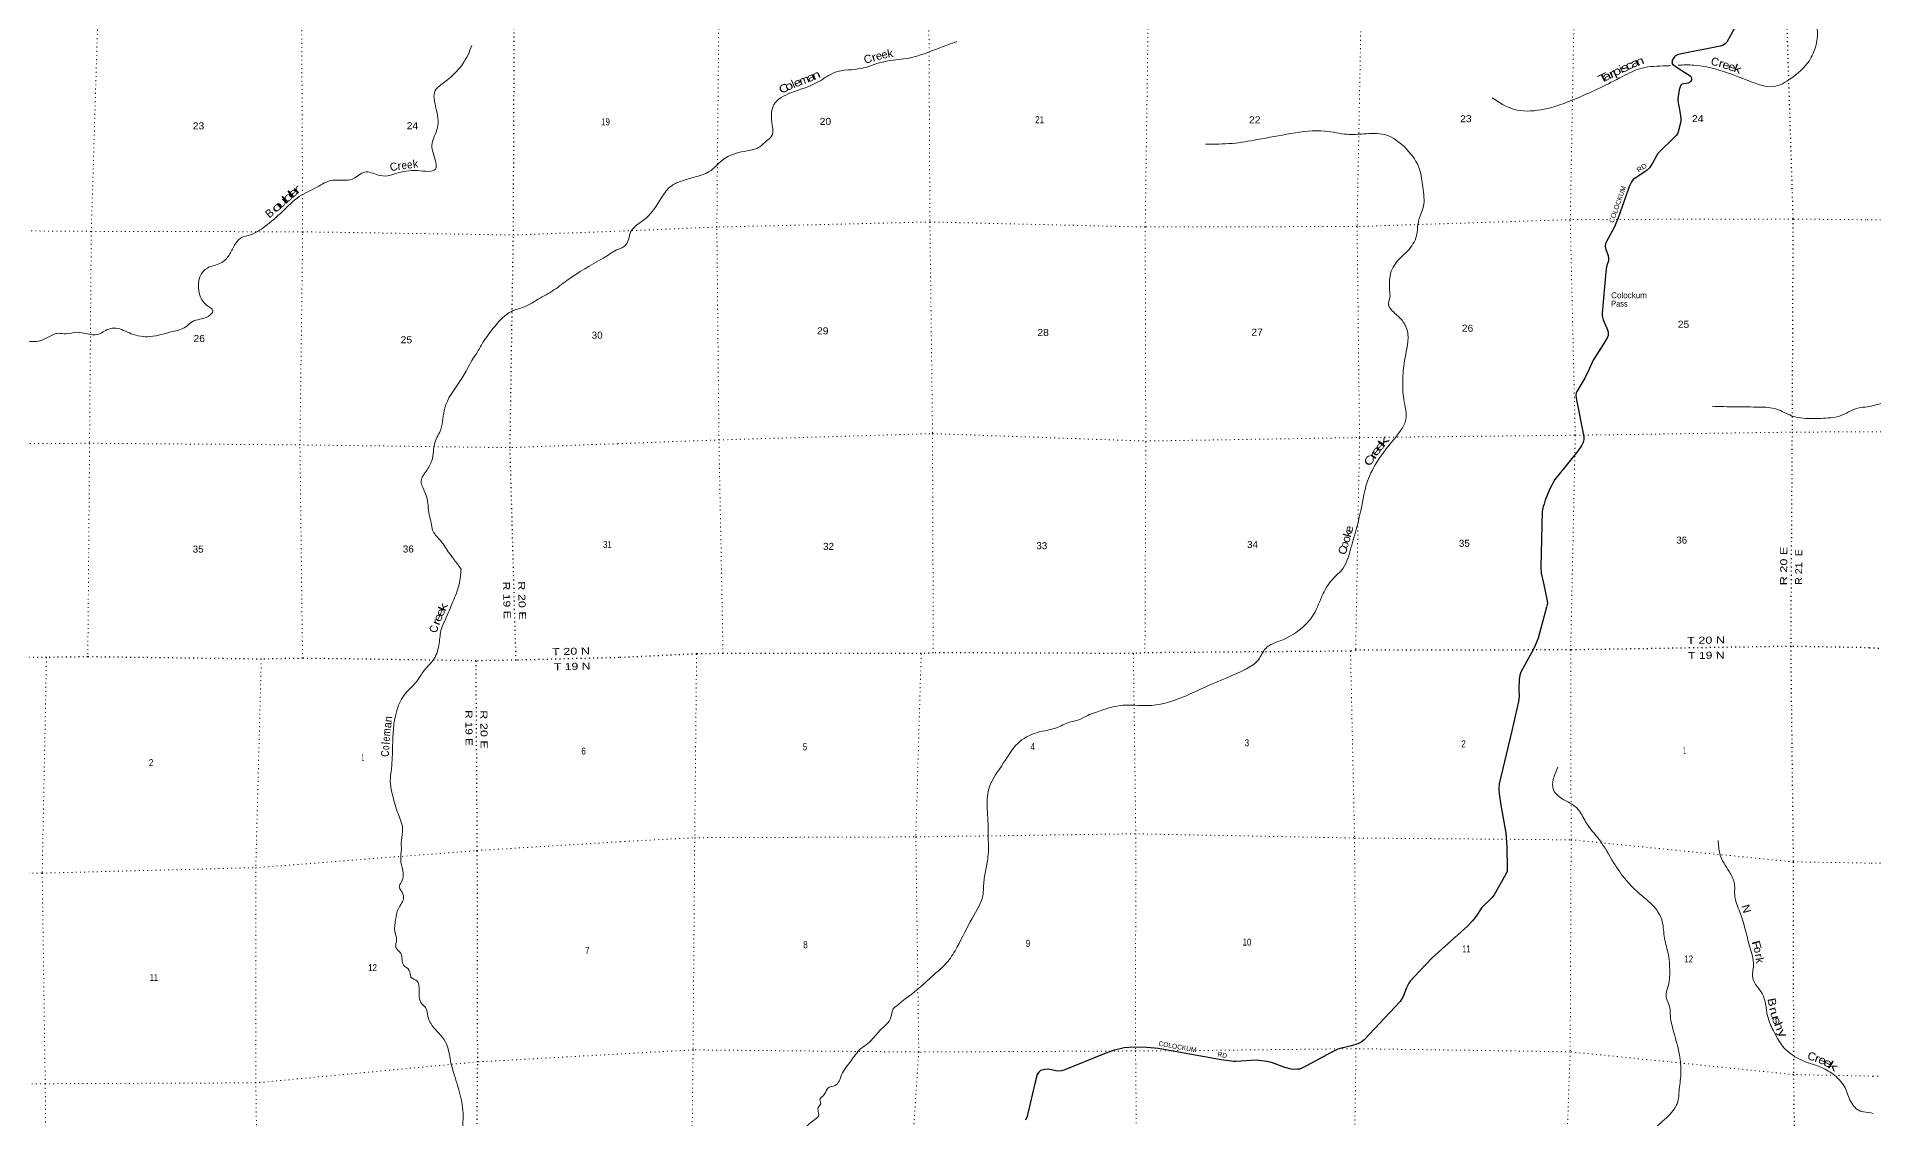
# Model space of a CAD drawing. Header units: feet. Extents: x -8 to 250644, y -192250 to 1368.
# Drawn here: x 141658 to 187549, y -129947 to -102914 of the extents above; entities that cross this region are included whole.
import ezdxf
from ezdxf.enums import TextEntityAlignment as Align

# ---------------------------------------------------------------- set-up
doc = ezdxf.new("R2010")
doc.units = ezdxf.units.FT
doc.header["$LTSCALE"] = 70
doc.linetypes.add('DOTTED', pattern=[1.5, 0.3, -1.2])
for name, color, linetype, lineweight in [('29', 7, 'Continuous', 25), ('39', 7, 'Continuous', 13), ('43', 7, 'Continuous', 40), ('6', 7, 'DOTTED', 25), ('7', 7, 'DOTTED', 13)]:
    doc.layers.add(name, color=color, linetype=linetype, lineweight=lineweight)
doc.layers.add('30', color=7, linetype='Continuous')
doc.layers.add('41', color=7, linetype='Continuous')

msp = doc.modelspace()

# ---------------------------------------------------------------- linework, layer by layer
at = {"layer": '29'}
for points in [[(184252.96, -102381.57), (183888.65, -103047.31), (183858.32, -103083.08), (183826.34, -103110.89), (183777.7, -103133.15), (183721.01, -103148.99), (182712.49, -103347.22), (182654.55, -103369.6), (182608.67, -103394.63), (182585.05, -103414.11), (182546.96, -103464.97), (182526.67, -103503.13), (182519.71, -103550.41), (182518.33, -103578.24), (182533.81, -103599.69), (182648.55, -103681.24), (182972.5, -103889.86), (183002.06, -103920.4), (183010.4, -103956.56), (183004.84, -103995.51), (182979.82, -104037.24), (182954.8, -104062.27), (182923.63, -104077.08), (182767.51, -104102.33), (182743.51, -104129.04), (182722.66, -104170.77), (182702.32, -104243.46), (182661.5, -104468.42), (182662.03, -104517.02), (182715.88, -104785.88), (182742.13, -104949.67), (182742.13, -105016.43), (182725.93, -105097.26), (182674.02, -105294.62), (182657.34, -105339.13), (182621.62, -105385.35), (182165.26, -105837.07), (182130.04, -105891.27), (182035.07, -106074.81), (181955.37, -106187.58), (181899.77, -106251.56), (181824.18, -106303.4), (181591.18, -106454.63), (181550.87, -106484.22), (181510.56, -106538.09), (181459.71, -106637.59), (181176.44, -107441.38)], [(184252.96, -102381.57), (183888.65, -103047.31), (183858.32, -103083.08), (183826.34, -103110.89), (183777.7, -103133.15), (183721.01, -103148.99), (182712.49, -103347.22), (182654.55, -103369.6), (182608.67, -103394.63), (182585.05, -103414.11), (182546.96, -103464.97), (182526.67, -103503.13), (182519.71, -103550.41), (182518.33, -103578.24), (182533.81, -103599.69), (182648.55, -103681.24), (182972.5, -103889.86), (183002.06, -103920.4), (183010.4, -103956.56), (183004.84, -103995.51), (182979.82, -104037.24), (182954.8, -104062.27), (182923.63, -104077.08), (182767.51, -104102.33), (182743.51, -104129.04), (182722.66, -104170.77), (182702.32, -104243.46), (182661.5, -104468.42), (182662.03, -104517.02), (182715.88, -104785.88), (182742.13, -104949.67), (182742.13, -105016.43), (182725.93, -105097.26), (182674.02, -105294.62), (182657.34, -105339.13), (182621.62, -105385.35), (182165.26, -105837.07), (182130.04, -105891.27), (182035.07, -106074.81), (181955.37, -106187.58), (181899.77, -106251.56), (181824.18, -106303.4), (181591.18, -106454.63), (181550.87, -106484.22), (181510.56, -106538.09), (181459.71, -106637.59), (181176.44, -107441.38)], [(181176.44, -107441.38), (181085.73, -107663.07), (180871.14, -108048.61), (180858.07, -108084.68), (180851.68, -108154.32), (180863.03, -108231.33), (180926.74, -108379.65), (180934.61, -108453.84), (180932.3, -108521.52), (180911.41, -108582.61), (180883.66, -108663.4), (180862.66, -108787.92), (180771.07, -109823.41), (180773.72, -109893.7), (180800.42, -109993.98), (180891.93, -110200.27), (180923.98, -110287.97), (180926.76, -110332.48), (180923.98, -110379.77), (180905.44, -110427.23), (180802.41, -110604.8), (180550.5, -110994.44), (180441.93, -111242.38), (180341.09, -111448.06), (180247.92, -111601.45), (180153.91, -111753.98), (180125.08, -111813.33), (180114.99, -111879.16), (180130.23, -111988.1), (180316.63, -112917.07), (180319.33, -112972.42), (180310.99, -113019.71), (180291.53, -113075.34), (180265.89, -113124.4), (180154.69, -113277.92), (179590.95, -113984.99), (179467.59, -114217.27), (179351.86, -114496.84), (179324.06, -114596.98), (179299.04, -114658.19), (179274.91, -114779.28), (179240.66, -116171.48), (179252.94, -116322.61), (179304.67, -116573.4), (179403.7, -117010.72), (179407.46, -117072.79), (179386.75, -117175.61), (179173.94, -117946.27), (179072.82, -118192.61)], [(181176.44, -107441.38), (181085.73, -107663.07), (180871.14, -108048.61), (180858.07, -108084.68), (180851.68, -108154.32), (180863.03, -108231.33), (180926.74, -108379.65), (180934.61, -108453.84), (180932.3, -108521.52), (180911.41, -108582.61), (180883.66, -108663.4), (180862.66, -108787.92), (180771.07, -109823.41), (180773.72, -109893.7), (180800.42, -109993.98), (180891.93, -110200.27), (180923.98, -110287.97), (180926.76, -110332.48), (180923.98, -110379.77), (180905.44, -110427.23), (180802.41, -110604.8), (180550.5, -110994.44), (180441.93, -111242.38), (180341.09, -111448.06), (180247.92, -111601.45), (180153.91, -111753.98), (180125.08, -111813.33), (180114.99, -111879.16), (180130.23, -111988.1), (180316.63, -112917.07), (180319.33, -112972.42), (180310.99, -113019.71), (180291.53, -113075.34), (180265.89, -113124.4), (180154.69, -113277.92), (179590.95, -113984.99), (179467.59, -114217.27), (179351.86, -114496.84), (179324.06, -114596.98), (179299.04, -114658.19), (179274.91, -114779.28), (179240.66, -116171.48), (179252.94, -116322.61), (179304.67, -116573.4), (179403.7, -117010.72), (179407.46, -117072.79), (179386.75, -117175.61), (179173.94, -117946.27), (179072.82, -118192.61)], [(179072.82, -118192.61), (178734.24, -118809.94), (178715.23, -118875.39), (178697.26, -118976.98), (178694.85, -119220.13), (178698.55, -119403.93), (178680.85, -119531.68), (178521.34, -120262.23), (178197.4, -121586.74), (178192.58, -121701.69), (178203.02, -121833.84), (178242.96, -122120.89), (178365.69, -122811.21), (178388.1, -123174.74), (178403.63, -123711.12), (178398.3, -123771.35), (178364.43, -123844.02), (178075.81, -124361.09), (178015.67, -124437.31), (177764.79, -124678.25), (177627.97, -124896.25), (177536.48, -125012.03), (177413.23, -125148.98), (176522.79, -125939.1), (176206.36, -126266.92), (175982.41, -126508.65), (175940.71, -126569.85), (175886.5, -126683.17), (175801.71, -126903.66), (175724.46, -127027.95), (174827.11, -127988.92), (174756.4, -128044.2), (174667.46, -128086.53), (174509.49, -128133.89), (174261.45, -128195.98), (174172.59, -128222.23), (174019.67, -128296.19), (173388.78, -128640.36), (173270.46, -128697.93), (173214.85, -128717.4), (173152.89, -128722.45), (173073.07, -128725.75), (173000.79, -128717.4), (172842.04, -128678.5), (172540.69, -128564.41), (172476.51, -128544.52), (172398.9, -128528.25), (172257.89, -128509.95), (172129.57, -128496.81)], [(179072.82, -118192.61), (178734.24, -118809.94), (178715.23, -118875.39), (178697.26, -118976.98), (178694.85, -119220.13), (178698.55, -119403.93), (178680.85, -119531.68), (178521.34, -120262.23), (178197.4, -121586.74), (178192.58, -121701.69), (178203.02, -121833.84), (178242.96, -122120.89), (178365.69, -122811.21), (178388.1, -123174.74), (178403.63, -123711.12), (178398.3, -123771.35), (178364.43, -123844.02), (178075.81, -124361.09), (178015.67, -124437.31), (177764.79, -124678.25), (177627.97, -124896.25), (177536.48, -125012.03), (177413.23, -125148.98), (176522.79, -125939.1), (176206.36, -126266.92), (175982.41, -126508.65), (175940.71, -126569.85), (175886.5, -126683.17), (175801.71, -126903.66), (175724.46, -127027.95), (174827.11, -127988.92), (174756.4, -128044.2), (174667.46, -128086.53), (174509.49, -128133.89), (174261.45, -128195.98), (174172.59, -128222.23), (174019.67, -128296.19), (173388.78, -128640.36), (173270.46, -128697.93), (173214.85, -128717.4), (173152.89, -128722.45), (173073.07, -128725.75), (173000.79, -128717.4), (172842.04, -128678.5), (172540.69, -128564.41), (172476.51, -128544.52), (172398.9, -128528.25), (172257.89, -128509.95), (172129.57, -128496.81)], [(172129.57, -128496.81), (171617.7, -128525.46), (171560.71, -128525.47), (171513.45, -128522.68), (171253.93, -128487.11), (170008.23, -128263.09), (169681.26, -128205.19), (169395.03, -128174.96), (169083.66, -128169.39), (168827.9, -128186.08), (168551.52, -128249.58), (168289.7, -128349.94), (167348.54, -128738.56), (167268.27, -128759.13), (167168.4, -128766), (166934.67, -128720.19), (166847.56, -128726.13), (166740.06, -128753.57), (166695.58, -128792.51), (166654.04, -128852.12), (166597.43, -129081.6), (166426, -129828.31), (166406.45, -129905.23), (166367.53, -129994.25)], [(172129.57, -128496.81), (171617.7, -128525.46), (171560.71, -128525.47), (171513.45, -128522.68), (171253.93, -128487.11), (170008.23, -128263.09), (169681.26, -128205.19), (169395.03, -128174.96), (169083.66, -128169.39), (168827.9, -128186.08), (168551.52, -128249.58), (168289.7, -128349.94), (167348.54, -128738.56), (167268.27, -128759.13), (167168.4, -128766), (166934.67, -128720.19), (166847.56, -128726.13), (166740.06, -128753.57), (166695.58, -128792.51), (166654.04, -128852.12), (166597.43, -129081.6), (166426, -129828.31), (166406.45, -129905.23), (166367.53, -129994.25)]]:
    msp.add_lwpolyline(points, dxfattribs=at)
at = {"layer": '39'}
for points in [[(182673.06, -103625.1), (183060.5, -103623.51), (183905.56, -103818.39), (184501.36, -104039.99), (185045.87, -104161.37), (185494.59, -103953.32), (185943.13, -103521.64), (186118.31, -103120.95), (186140.23, -102687.57), (185942.53, -102226.2), (185950.07, -101557.25), (186253, -101050.5), (186911.11, -100648.92), (187191.9, -100553.38), (187303.59, -100514.85)], [(139905.22, -110201.21), (140187.89, -110022.73), (140623.02, -110017.81), (140974.99, -110251.24), (141401.68, -110512.38), (141784.38, -110499.75), (142200.36, -110327.7), (142391.83, -110340.53), (142663.58, -110302.44), (143175.65, -110359.48), (143456.85, -110220.57), (143634.01, -110199.24), (144021.66, -110337.71), (144493.53, -110409.12), (145046.79, -110284.52), (145382.52, -110167.41), (145538.87, -110037.4), (145941, -109905.75), (146054.99, -109767.95), (145894.92, -109617.88), (145702.97, -109195.98), (145749.41, -108883.32), (145923.55, -108696.76), (146249.18, -108575.69), (146465.54, -108374.75), (146603.02, -108123.95), (146738.99, -107955.78), (146972.2, -107875.64), (147361.7, -107655.4), (147788.58, -107289.82), (148219.42, -106910.11), (148659.18, -106673.41), (149055.01, -106501.5), (149558.48, -106469.93), (149853.58, -106296.67), (150192.49, -106370.98), (150422.3, -106393.63), (150629.46, -106335.82), (151172.96, -106261.66), (151622, -106224.41), (151561.09, -105817.75), (151531.76, -105632.55), (151672.08, -105188.28), (151632.77, -104688.78), (151616.05, -104259.66), (151810.37, -104079.01), (152100.99, -103833.24), (152434.57, -103363.49), (152526.35, -103129.69)], [(164652.25, -103035.22), (164205.1, -103198.93), (163454.92, -103446.31), (162926.41, -103520.19), (162653.4, -103587.44), (162270.21, -103706.18), (161589.05, -103809.82), (161202.86, -104033.35), (160497.34, -104320.57), (160079.59, -104608.89), (160014.02, -104899.68), (160047.24, -105209.6), (160020.96, -105403.28), (159891.28, -105517.42), (159723.7, -105666.2), (159412.77, -105766.07), (159117.6, -105831.53), (158781.24, -106006.2), (158464.02, -106285.44), (158091.09, -106424.22), (157782.11, -106518.03), (157523.7, -106637.51), (157263.11, -106946.39), (156883.64, -107445.87), (156477.04, -107844.89), (156438.39, -108008.47), (156341.18, -108150.49), (156142.64, -108243.38)], [(218552.02, -102967.63), (218202.84, -103132), (217949.22, -103207.06), (217719.48, -103247.61), (217389.59, -103367.77), (217085.13, -103405.02), (216769.35, -103523.02), (216150.73, -103843.58), (215848.58, -103911.05), (215351.36, -104053), (214560.88, -104139.36), (214317.72, -104252.62), (213933.51, -104391.46), (213471.54, -104629.84), (212965.59, -104705.35), (212362.79, -104785.84), (211622.6, -105061.21), (210624.81, -105417.73), (210082.56, -105703.27), (209621.08, -105992.05), (209018.15, -106266.08), (208595.21, -106366.99), (208062.09, -106348.01), (207501.46, -106198.26), (207273.94, -106258.95), (206800.78, -106384.54), (206236.84, -106517.06), (205919.64, -106489.93), (205497.88, -106504.13), (205128.55, -106513.79), (204878.28, -106518.25), (204200.2, -106744.64), (203398.22, -107101.26), (202849.99, -107394.92), (202288.11, -107531.46), (201577.63, -107748.08), (201210.06, -107937.15), (200384.29, -108130.7), (200162.28, -108342.54), (199879.19, -108708.2), (199628.87, -108914.27), (199167.39, -109203.05), (198869.71, -109520.47), (198596.35, -109642.09), (198051.62, -109673.63), (197602.12, -109742.54), (197340.78, -109853.96), (196943.04, -110261.06), (196478.33, -110632.53), (196039.62, -110979.55), (195524.16, -111321.27), (194895.2, -111617.74), (194379.4, -111717.54), (194022.03, -111710.95), (193651.12, -111764.98), (193062.63, -111657.84), (192428.94, -111468.48), (192039.35, -111262.62), (191752.38, -111023.49), (191244.25, -110875.24), (190738.88, -110803.58), (190230.2, -110806.53), (189757.1, -111145.83), (189143.71, -111589.31), (188617.5, -111864.61), (188177.21, -112048.35), (187797.97, -112076.25), (187588.8, -112120.83), (187404.14, -112167.92)], [(178027.71, -104444.35), (178561.73, -104727.01), (179244.03, -104740.22), (180154.74, -104446.87), (181280.4, -103909.58), (181771.33, -103697.07), (182368.45, -103642.64), (182479.98, -103636.03)], [(175460.7, -109245.29), (175502.39, -108775.44), (175615.11, -108572.83), (175947.8, -108228.96), (176147.22, -107838.09), (176182.45, -107531.5), (176307.62, -107161.54), (176292.79, -106674.13), (176211.96, -106227.7), (175895.19, -105731.28), (175338.2, -105362.21), (174818.84, -105343.32), (174402.39, -105353.61), (173852.24, -105272.57), (172997.61, -105333.66), (172157.97, -105487.26), (171533.06, -105580.25), (170859.12, -105599.2)], [(156142.64, -108243.38), (155807.88, -108445.4), (154906.73, -109007.6), (154533.65, -109276.1), (154142.17, -109502.39), (153879.16, -109651.25), (153517.32, -109780.62), (153096.57, -110162.28), (152808.87, -110557.16), (152651.36, -110826.23), (152529.59, -111010.42), (152412.04, -111226.83), (152206.6, -111564.74), (151855.82, -112187.75), (151752.34, -112728.5), (151609.3, -113057.93), (151529.44, -113507.85), (151390.05, -113774.78), (151260.77, -114049.7), (151305.91, -114182.4), (151397.95, -114409.5), (151465.17, -114860.45), (151512.75, -115063.67), (151550.15, -115250.83), (151722.79, -115479.41), (151942.25, -115786.26), (152086.47, -115980.77), (152260.41, -116219.09)], [(175460.76, -109244.65), (175468.59, -109434.59), (175436.18, -109618.26), (175479.28, -109704.45), (175702.8, -109925.8), (175880.38, -110181.88), (175918.21, -110552.19), (175834.19, -111014.41), (175790.77, -111512.48), (175817.39, -111971.56), (175862.88, -112507.01), (175641.23, -112888.02), (175144.59, -113545.84), (174886.38, -114098.48), (174789.88, -114518.51), (174645.32, -115168.71), (174497.48, -115690.01), (174303.19, -116193.64), (174032.31, -116478.46), (173800.34, -116833.39), (173563.97, -117355.58), (173331.29, -117637.99), (172755.32, -118002.47), (172366.88, -118201.85), (172184.53, -118485.76), (171888.9, -118710.39), (171472.22, -118901.99), (170839.02, -119176.39), (170290.07, -119423.74), (169398.65, -119632.27), (168794.88, -119624.31), (168258.85, -119752.66), (167873.94, -119901.64), (167641.55, -120006.75), (167500.95, -120034.38), (167180.34, -120172.62), (166642.38, -120309.05), (166172.11, -120577.76), (165810.72, -121073.03), (165464.38, -121666.86), (165406.69, -122146.94), (165426.32, -122507.37), (165431.7, -122851.83), (165427.22, -123422.03), (165366.28, -123775.22), (165317.43, -124130.3), (165305.42, -124341.97), (165031.67, -124951.17), (164658.32, -125664.14), (164420.41, -126029.21), (164025.66, -126405.95), (163758.39, -126648.41), (163115.42, -127158.63), (163061.6, -127211.56), (163001.28, -127421.7), (162720.86, -127761.01), (162428.14, -128076.26), (162244.35, -128213.12), (162005.75, -128507.68), (161769.78, -128864.67), (161605.36, -129130.26), (161428.87, -129190.49), (161345.87, -129346.46), (161226.59, -129494.75), (161247.52, -129577.14), (161182.06, -129674.51), (161198, -129863.73), (161042.55, -130018.43), (160734.29, -130390.25), (160136.09, -131157.89), (159934.76, -131353.35), (159683.78, -131615.8), (159533.36, -131873.2), (159058.27, -132470.35), (158683.54, -132836.81), (158412.32, -132881.88), (158273.17, -133056.56), (158198.64, -133254.76), (158099.87, -133443.13), (157963.47, -133694.34), (157795.52, -134010.34), (157834.87, -134124.77), (157785.5, -134425.47), (157697.57, -135310.81), (157687.6, -135731.98), (157587.49, -136194.36), (157515.35, -136624.01), (157519.92, -136713.12), (157523.33, -136961.43)], [(187404.14, -112167.92), (187160.91, -112194.57), (186706.11, -112398.66), (186418.8, -112443.89), (185970.2, -112458.53), (185508.68, -112386.67), (185132.79, -112223.27), (184701.65, -112171.25), (184107.98, -112167.22), (183522.24, -112151.02)], [(152260.41, -116219.09), (152213.14, -116598.58), (152054.68, -117042.98), (151867.98, -117481.51), (151770.68, -117713.91), (151714.47, -118077.01), (151585.87, -118462.77), (151335.84, -118758.65), (151136.15, -119048.15), (150835.94, -119374.6), (150647.07, -119786.95), (150549.54, -120642.04), (150520.75, -121206.47), (150492.44, -121519.01), (150542.75, -121841.11), (150668.31, -122277.56), (150793.62, -122673.71), (150783.06, -122923.66), (150767.62, -123034.6), (150768.81, -123230.06), (150752.12, -123465.95), (150775.73, -124034.07), (150716.1, -124167.47), (150758.93, -124251.82), (150824.5, -124432.75), (150695.25, -124711.7), (150624.42, -124990.27), (150612.26, -125308.75), (150651.59, -125479.77), (150632.63, -125675.37), (150754.45, -125829.73), (150824.72, -126119.44), (150966.54, -126249.48), (151009.88, -126418.47), (151165.64, -126522.21), (151210.97, -126687.16), (151287.99, -127093.71), (151369.07, -127175.79), (151432.93, -127405.09), (151581.71, -127686.22), (151748.01, -127866.48), (151894.4, -128085.15), (151997.75, -128513.69), (152090.53, -128861.7), (152248.97, -129404.74), (152301, -129676.44), (152298.51, -130258.84), (152298.6, -130933.92), (152300.96, -131320.81), (152303.61, -131756.07), (152188.31, -132339.23), (152042.61, -132563.88), (152011.11, -132685), (152167.16, -132835.1), (152198.46, -133012.22), (152121.42, -133262.62), (152119.58, -133621.33), (152104.12, -134060.74), (152083.59, -134326.88), (152126.13, -134695.37), (152120.8, -135142.78), (152082.81, -135519.87), (151917.62, -135851.46), (151864.9, -136125.87), (151888.14, -136633.54), (151816.55, -136787.17), (151730.19, -136832.08), (151680.16, -136886.82), (151723.18, -137003.35)], [(182463.97, -126363.34), (182428.82, -125855.99), (182332.26, -125447.99), (182273.83, -125029.53), (182119.87, -124718.82), (181707.63, -124336.2), (181380.39, -124003.08), (181060.1, -123557.06), (180708.44, -122990.48), (180359.88, -122534.68), (180175.77, -122228.31), (179819.24, -121986.14), (179559.24, -121738.97), (179550.72, -121485.2), (179597.58, -121337.66), (179666.38, -121171.75)], [(183672.7, -123004.63), (183716.21, -123338.63), (183945.9, -123779.52), (184075.4, -124058.25), (184088.74, -124392.55), (184215.4, -124792.18), (184465.44, -125668.04), (184554.38, -126120.44), (184539.45, -126444.96), (184644.11, -126653.42), (184772.63, -126831.42), (184906.83, -127384.1), (185043.15, -127743.34), (185388.24, -128255.59), (185819.46, -128521.16), (186231.41, -128668.07), (186534.94, -128840.26), (186821.68, -129147.61), (186965.88, -129488.64), (187199.91, -129756.22), (187304.83, -129785.37), (187548.57, -129823.75)], [(180461, -136790.24), (180577.85, -136381.44), (180593.51, -136131.45), (180590.95, -135664.07), (180520.73, -135479.44), (180546.44, -135021.84), (180599.7, -134707.01), (180617.52, -134471.11), (180857.87, -134150.34), (181146.15, -133792.82), (181419.56, -133560.36), (181609.12, -133189.74), (181802.5, -132798.94), (181972.53, -132283.46), (182004.78, -131878.18), (181912.23, -131468.13), (181827.57, -131041.88), (181880.04, -130646.46), (182019.53, -130300.53), (182434.03, -129885.32), (182662.01, -129534.46), (182697.58, -129262.11), (182739.88, -128854.71), (182724.28, -128494.24), (182572.84, -127824.89), (182480.09, -127394.69), (182459.74, -127165.23), (182372.75, -126912.26), (182439.9, -126577.14), (182463.97, -126363.34)]]:
    msp.add_spline(points, degree=3, dxfattribs=at)
at = {"layer": '6'}
for points in [[(153634.98, -118497.46), (153485.71, -113184.45), (153568.1, -107867.89), (153591.8, -102507.39), (153609.97, -97231.55), (153620.79, -91866.86), (153619.71, -91166.69)], [(185409.4, -90929.13), (185439.98, -91791.73), (185452.85, -97013.14), (185372.69, -102189.7), (185541.09, -107472.51), (185518.73, -112797.56), (185484.58, -118150.94), (185547.34, -123537.58), (185553.07, -128854.29), (185631.61, -134208.53), (185680.48, -136747.33)], [(187453.35, -118188.43), (185484.58, -118150.94), (179987.85, -118241.14), (174615.09, -118249.48), (174486.51, -118270.94), (169349.52, -118313.15), (169061.93, -118330.18), (164061.18, -118312.58), (163757.53, -118333.8), (158807.23, -118329.79), (158145.29, -118340.56), (156211.72, -118432.39)], [(187453.35, -118188.43), (190700.57, -118257.33), (196010.54, -118344.51), (201311.72, -118357.18), (206624.17, -118285.06), (211920.88, -118253.42), (217217.53, -118423.38), (218700.09, -118471.02)], [(156211.72, -118432.39), (153634.98, -118497.46), (152635.8, -118512.19), (148299.91, -118450.44), (147268.54, -118471.43), (142934.68, -118413.7), (141901.26, -118428.65), (137650.63, -118473.14), (136550.85, -118508.69), (132451.19, -118532.02), (131405.69, -118549.08), (127263.33, -118508.2), (126101.01, -118528.05), (124969.29, -118545.5)], [(152686.31, -136992.91), (152626.76, -133867.83), (152676.83, -128537.37), (152666.81, -123263.75), (152635.8, -118512.19)]]:
    msp.add_lwpolyline(points, dxfattribs=at)
at = {"layer": '7'}
for points in [[(143046.71, -91235.82), (143050.94, -91861.29), (143111.22, -97160.56), (143182.28, -102532.52), (143020.89, -107779.08), (142978.66, -113075.22), (142934.68, -118413.7)], [(148299.91, -118450.44), (148235.13, -113116.72), (148303.5, -107814.36), (148279.16, -102504.55), (148361.28, -97143.66), (148377.86, -91834.2), (148378.67, -91201.57)], [(158807.23, -118329.79), (158704.7, -112991.91), (158652.65, -107671.64), (158701.46, -102376.54), (158918.88, -97037.42), (158952.99, -91780.63), (158942.37, -91130.01)], [(164221.33, -91092.41), (164243.47, -91697.18), (164230.78, -96979.32), (163950.19, -102236.49), (163975.96, -107544.93), (164041.8, -112834.84), (164061.18, -118312.58)], [(169349.52, -118313.15), (169370.42, -113044.52), (169356.06, -107669.48), (169431.09, -102380.16), (169519.37, -97006.08), (169564.31, -91753.87), (169548.03, -91053.22)], [(174814.81, -91013.25), (174854.14, -91671.84), (174833.85, -97004.37), (174749.43, -102362.29), (174650.32, -107657.9), (174712.13, -112947.85), (174615.09, -118249.48)], [(180110.66, -97519.52), (180074.48, -102207.36), (179977.41, -107506.98), (180102.37, -112874.85), (179987.85, -118241.14), (179998.07, -122987.64), (179975.43, -128284.49), (179781.95, -133601.21), (179821.46, -136794.45)], [(124910.7, -107895.92), (127262.18, -107894.15), (132422.55, -107896.16), (137740.28, -107741.77), (143020.89, -107779.08), (148305.37, -107790.16), (153568.11, -107869.91), (156138.44, -107777.01)], [(180906.3, -107481.41), (179977.22, -107486.83), (174650.32, -107657.9), (169356.06, -107669.48), (163975.96, -107544.93), (158652.65, -107671.64), (156138.44, -107777.01)], [(187365.05, -107488.77), (185541.09, -107472.51), (181127.13, -107480.12)], [(218598.76, -107946.9), (217166.93, -107857.7), (211866.53, -107923.65), (206526.86, -107897.25), (201158.24, -107798.55), (195801.41, -107667.47), (190565.7, -107537.23), (187365.05, -107488.77)], [(156174.95, -113085.69), (158704.7, -112991.91), (164041.8, -112834.84), (169370.18, -113020.35), (174709.98, -112933.77), (180102.37, -112874.85), (185518.73, -112797.56), (187408.78, -112787.39)], [(187408.78, -112787.39), (190562.95, -112841.52), (195845.7, -112828.16), (201237.93, -113069.77), (206641.36, -113218.53), (211922.72, -113269.7), (217214.7, -113167.54), (218649.68, -113235.45)], [(156174.95, -113085.69), (153485.71, -113184.45), (148235.13, -113116.72), (142978.66, -113075.22), (137728.71, -113110.26), (132466.99, -113197.77), (127243.03, -113239.98), (124940.07, -113234.24)], [(158145.29, -118340.56), (158099.68, -122934.51), (158059, -128237.59), (157998.79, -133601.3), (158165.4, -136955.44)], [(163757.53, -118333.8), (163625.27, -122914.54), (163697.99, -128291), (163341.86, -133643.62), (163444.73, -136918.09)], [(169061.93, -118330.18), (169120.1, -122836.45), (169114.84, -128264.07), (169171.96, -133691.06), (169049.37, -136877.1)], [(174486.51, -118270.94), (174586.54, -122941.98), (174623.86, -128195.91), (174541.29, -133537.69), (174464.11, -136836.19)], [(141901.26, -118428.65), (141795.15, -123819.94), (141869.57, -129083.06), (141925.62, -134306), (141953.74, -137062.47)], [(147268.54, -118471.43), (147131.12, -123685.59), (147133.61, -129045.92), (147203.54, -134232.49), (147203.01, -137029.07)], [(156243.37, -123034.48), (158099.68, -122934.51), (163625.27, -122914.54), (169089.92, -122836.75), (174586.54, -122941.98), (179998.07, -122987.64), (185547.34, -123537.58), (187497.77, -123569.69)], [(124998.72, -123893.92), (125944.05, -123841.08), (131288.53, -123779.22), (136615.36, -123798.08), (141795.15, -123819.94), (147127.08, -123683.6), (152658.7, -123255.74), (156243.37, -123034.48)], [(187497.77, -123569.69), (190769.01, -123617.37), (196026.05, -123658.69), (201280.78, -123669.8), (206550.87, -123600.11), (211935.97, -123525.27), (217278.64, -123652.45), (218750.77, -123733.62)], [(156279.84, -128336.31), (152676.83, -128537.37), (147131.7, -129062.05), (141869.57, -129083.06), (136595.88, -129188.79), (131358.41, -129288.22), (125968.99, -129249.63), (125027.9, -129197.83)], [(170178.51, -128256.75), (169114.84, -128264.07), (163697.99, -128291), (158059, -128237.59), (156279.84, -128336.31)], [(187541.7, -128892.75), (185553.07, -128854.29), (179975.43, -128284.49), (174619.95, -128208.04), (170613.34, -128253.75)], [(218800.92, -128941.75), (217330.96, -128809.02), (211975.17, -128784.79), (206608.98, -128936.06), (201280.05, -128974.07), (196004.9, -128938.97), (190711.74, -128920.17), (187541.7, -128892.75)]]:
    msp.add_lwpolyline(points, dxfattribs=at)

# ---------------------------------------------------------------- texts
at = {"layer": '30'}
for rotation, width, p in [(32.986, 1.15, (181683.14, -106311.49)), (32.986, 1.15, (181683.14, -106311.49)), (349.805, 0.9, (171156.46, -128400.87)), (349.805, 0.9, (171156.46, -128400.87))]:
    msp.add_text('RD', height=120, rotation=rotation, dxfattribs=dict(at, width=width)).set_placement(p)
for rotation, p in [(70.587, (181056.02, -107574.13)), (70.587, (181056.02, -107574.13)), (349.958, (169682.42, -128133.74)), (349.958, (169682.42, -128133.74))]:
    msp.add_text('COLOCKUM', height=120, rotation=rotation, dxfattribs=at).set_placement(p)
at = {"layer": '41'}
for s, rotation, width, p in [('k', 9.98, 1.1, (162999.69, -103426.07)), ('C', 17.425, 1.05, (162455.42, -103564.2)), ('r', 17.009, 1.25, (162605.89, -103520.98)), ('e', 14.543, 1.05, (162726.3, -103485.8)), ('p', 25.578, 1.45, (181177.65, -103865.11)), ('i', 25.578, 1.15, (181289.01, -103816.37)), ('s', 25.533, 1.6, (181378.32, -103773.74)), ('c', 25.533, 1.5, (181495.12, -103716.64)), ('a', 23.387, 1.4, (181623.42, -103661.03)), ('n', 22.229, 1.35, (181752.7, -103614.38)), ('r', 342.665, 1.25, (183719.67, -103673.84)), ('e', 342.665, 1.15, (183842.04, -103712.18)), ('e', 340.861, 1.2, (183986.45, -103761.79)), ('k', 338.837, 1.4, (184125.57, -103811.73)), ('C', 27.353, 1.25, (160371.61, -104292.06)), ('o', 24.742, 1.3, (160495.05, -104233.54)), ('e', 21.542, 1.25, (160699.84, -104149.64)), ('m', 21.059, 1.1, (160867.88, -104084.59)), ('a', 23.318, 1.4, (161038.97, -104016.89)), ('n', 23.318, 1.4, (161169.04, -103960.82)), ('T', 25.578, 1.55, (180841.22, -104031.9)), ('a', 25.578, 1.45, (180928.69, -103989.23)), ('r', 25.578, 1.5, (181061.48, -103927.47)), ('e', 8.112, 0.9, (150853.78, -106223.72)), ('e', 7.428, 0.9, (150989.45, -106206.57)), ('l', 41.781, 1.7, (147927.39, -107057.49)), ('d', 41.781, 2.1, (148007.7, -106986.75)), ('e', 41.001, 1.85, (148117.94, -106892.34)), ('r', 41.001, 2.1, (148218.95, -106804.52)), ('o', 40.888, 1.85, (147722.8, -107240.95)), ('u', 41.781, 2.05, (147838.71, -107137)), ('r', 55.631, 1.8, (175134.91, -113429.6)), ('e', 52.837, 1.7, (175205.16, -113321.5)), ('e', 51.437, 1.8, (175294.69, -113206.57)), ('k', 51.437, 2, (175387.19, -113094.05)), ('C', 58.596, 1.35, (175039.91, -113556.65)), ('e', 76.025, 1.05, (174545.21, -115239.73)), ('C', 70.278, 1.1, (174387.5, -115782.88)), ('o', 73.167, 1.1, (174429.81, -115637.42)), ('k', 73.929, 1.25, (174511.6, -115361.78)), ('o', 73.167, 1.1, (174471.26, -115500.41)), ('r', 67.472, 1.4, (151732.67, -117585.15)), ('e', 67.092, 1.3, (151778.22, -117470.2)), ('e', 66.932, 1.3, (151837.46, -117338.47)), ('k', 66.945, 1.45, (151900.01, -117204.38)), ('C', 79.147, 0.95, (151679.25, -117732.92)), ('m', 85.521, 0.85, (150495.49, -120307.79)), ('o', 87.093, 0.75, (150467.05, -120688.83)), ('e', 85.521, 0.8, (150482.56, -120472.64)), ('C', 87.093, 0.8, (150459.51, -120837.45)), ('N', 286.174, 1.1, (184281.71, -124738.23)), ('F', 285.692, 1.45, (184538.8, -125645.81)), ('r', 281.037, 1.1, (184593.47, -125897.53)), ('k', 279.366, 1.05, (184618.27, -126016.26)), ('B', 281.457, 1.15, (184923.98, -127064.57)), ('r', 284.616, 1.2, (184957.93, -127247.13)), ('u', 287.269, 1.3, (184997.9, -127395.08)), ('s', 289.269, 1.4, (185044.57, -127535.68)), ('h', 292.282, 1.35, (185104.4, -127685.7)), ('y', 295.935, 1.45, (185191.44, -127863.68)), ('C', 342.028, 1.05, (185980.5, -128495.34)), ('r', 341.069, 1.3, (186119.35, -128540.95)), ('e', 338.175, 1.25, (186239.2, -128585.47)), ('e', 332.335, 1.4, (186369.86, -128649.44)), ('k', 328.615, 1.75, (186490.81, -128727.84))]:
    msp.add_text(s, height=200, rotation=rotation, dxfattribs=dict(at, width=width)).set_placement(p, align=Align.CENTER)
for s, rotation, p in [('e', 13.133, (162862.67, -103452.9)), ('C', 344.976, (183567.52, -103634.35)), ('l', 23.393, (160599.2, -104189.34)), ('k', 7.428, (151133.26, -106189.06)), ('C', 15.541, (150603.57, -106259.99)), ('r', 8.112, (150730.78, -106240.25)), ('B', 40.888, (147539.23, -107399.89)), ('a', 83.12, (150517.25, -120129.08)), ('n', 83.12, (150535.07, -119981.35)), ('l', 85.521, (150474.26, -120578.62)), ('o', 283.875, (184570.72, -125760.67))]:
    msp.add_text(s, height=200, rotation=rotation, dxfattribs=at).set_placement(p, align=Align.CENTER)
at = {"layer": '43'}
msp.add_text('Colockum', height=150, dxfattribs=at).set_placement((180999.75, -109450.2))
at = {"layer": '43', "width": 0.85}
msp.add_text('Pass', height=150, dxfattribs=at).set_placement((180999.76, -109659.75))
at = {"layer": '6'}
for s, rotation, width, p in [('R 20 E', 89.635, 1.35, (185394.31, -116625.81)), ('R 21  E', 89.635, 1.15, (185769.25, -116618.83)), ('R 19 E', 271.609, 1.3, (153303.6, -116535.42)), ('R 20 E', 271.609, 1.35, (153682.96, -116525.42)), ('T 20 N', 0.94, 1.35, (182898.36, -118091.85)), ('T 20 N', 1.447, 1.35, (154536.25, -118374.67)), ('T 19 N', 0.94, 1.3, (182923.21, -118470.64)), ('T 19 N', 1.447, 1.3, (154583.52, -118752.16)), ('R 19 E', 270.374, 1.25, (152368.84, -119746.33)), ('R 20 E', 270.374, 1.35, (152743.72, -119748.58))]:
    msp.add_text(s, height=175, rotation=rotation, dxfattribs=dict(at, width=width)).set_placement(p)
at = {"layer": '7'}
for s, width, p in [('23', 1.1, (145557.13, -105228.77)), ('24', 1.1, (150903.92, -105225.2)), ('19', 0.85, (155759.43, -105128.76)), ('20', 1.1, (161222.39, -105118.05)), ('21', 0.85, (166605.69, -105075.3)), ('22', 1.1, (171950.53, -105077.23)), ('23', 1.1, (177224.95, -105051.2)), ('24', 1.1, (183019.63, -105049.2)), ('26', 1.1, (177267.82, -110287.32)), ('25', 1.1, (182663.52, -110189.15)), ('26', 1.1, (145575.15, -110542.98)), ('25', 1.1, (150751.92, -110575.54)), ('30', 1.05, (155524.78, -110461.82)), ('29', 1.1, (161154.57, -110353.59)), ('28', 1.1, (166662.8, -110393.44)), ('27', 1.1, (172008.72, -110386.12)), ('35', 1.05, (145554.51, -115808.48)), ('36', 1.05, (150806.11, -115805.94)), ('31', 0.85, (155807.78, -115691.96)), ('32', 1.05, (161306.1, -115740.26)), ('33', 1.05, (166636.44, -115723.1)), ('34', 1.05, (171901.62, -115692.95)), ('35', 1.05, (177194.33, -115663.49)), ('36', 1.05, (182625.1, -115583.33)), ('6', 0.85, (155267.13, -120856.41)), ('5', 0.85, (160799.08, -120749.66)), ('4', 0.85, (166489.75, -120745.96)), ('3', 0.85, (171841.62, -120650.08)), ('2', 0.85, (177254.81, -120674.49)), ('1', 0.4, (182799.69, -120837.38)), ('2', 0.85, (144461.23, -121145.74)), ('1', 0.4, (149773.09, -121020.77)), ('7', 0.85, (155360, -125841.32)), ('8', 0.85, (160812.16, -125698.48)), ('9', 0.85, (166372.29, -125663.49)), ('10', 0.85, (171787.72, -125630.12)), ('11', 0.65, (177280.8, -125799.59)), ('12', 0.85, (149939.19, -126268.43)), ('12', 0.85, (182824.86, -126053.08)), ('11', 0.65, (144485.44, -126514.11))]:
    msp.add_text(s, height=175, dxfattribs=dict(at, width=width)).set_placement(p)

doc.saveas('drawing.dxf')
